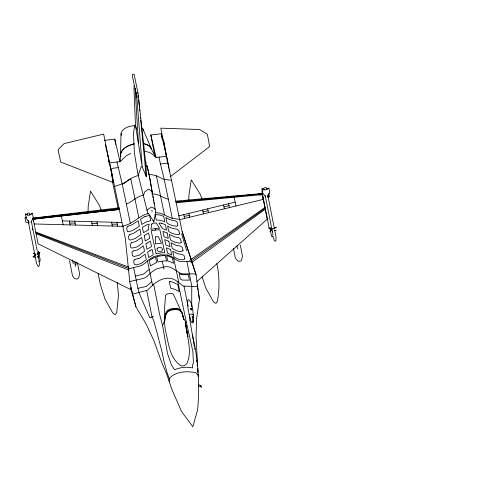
<?xml version="1.0" encoding="UTF-8"?>
<svg xmlns="http://www.w3.org/2000/svg" width="501" height="501" viewBox="0 0 501 501"><rect width="100%" height="100%" fill="white"/><g stroke="black" fill="none" stroke-linecap="round" stroke-linejoin="round"><path stroke-width="0.75" d="M191.701 307.019L191.77 286.221L186.936 261.603M131.087 287.555L131.062 289.716L38.051 243.774L34.838 227.254M120.885 156.656L120.547 154.321L121.029 133.654A11.379 6.507 -11.2 0 1 135.683 125.751M186.685 331.148C188.47 341.726 191.651 353.355 186.879 363.563L184.681 365.592L181.519 365.955C169.338 359.085 168.468 342.039 165.343 329.84C163.483 318.348 164.685 306.681 165.587 295.152L167.409 293.855L171.718 293.361L173.396 294.25L179.809 308.384M189.973 316.795L189.835 319.889L194.332 346.448M198.196 376.646L198.29 375.205L195.572 372.644C186.835 370.928 175.738 371.335 169.413 378.311L169.169 381.486M38.352 253.061L38.489 251.289L40.111 259.512L39.974 261.284L38.759 261.409M176.233 202.761L262.336 194.588L259.249 194.964M266.35 188.608L265.893 187.662L264.979 187.574L263.501 188.357L263.958 189.297M120.766 153.181L120.046 161.648L109.644 162.85L105.404 144.645M134.6 125.588L133.466 133.717L134.368 152.811L137.806 173.521L147.757 213.207L149.724 215.161L153.794 222.037L155.705 212.067L149.022 174.097L147.181 166.175L146.079 166.301L145.541 164.215M193.636 319.713L193.267 322.613L192.19 322.92L191.338 322.105L190.142 318.918L188.082 309.336L187.524 302.422L187.963 300.055L188.802 299.51C193.198 303.925 192.685 311.509 193.536 317.377M75.983 264.935L75.952 261.898M154.822 156.199L150.832 134.982L161.234 133.78L166.514 156.268L182.164 231.719L196.098 274.98L199.448 299.454L196.605 318.417L196.054 336.052L197.601 366.037M164.516 322.431L165.725 315.135L167.528 311.929L170.86 310.106L176.646 309.436L180.084 310.476L182.145 313.238L183.898 319.463L182.64 314.947M193.455 315.574C193.524 313.52 190.18 313.958 189.027 314.891M164.265 320.208L165.524 313.582L167.315 310.607L170.603 308.898L176.314 308.234L179.684 309.18L181.669 311.716L183.779 318.98L186.472 322.732L192.904 351.715L193.392 362.824L192.76 364.377L192.472 367.916C186.485 366.594 180.166 367.321 174.567 369.776L171.467 365.016L167.497 353.543L162.512 325.218L159.738 314.841L153.644 284.199C158.379 280.466 164.228 277.435 170.415 278.368C175.807 279.026 179.12 283.372 183.391 286.077L197.682 286.566M120.547 154.321C121.818 148.133 128.532 145.115 134.143 143.937M138.195 175.337L141.088 166.877L142.19 166.752L146.261 176.671L146.079 166.301L138.013 92.967L134.061 74.173L132.54 74.348L132.421 76.208L136.873 97.463L142.19 166.752L135.458 125.162L133.942 87.738M143.349 195.778L144.689 191.908L148.415 189.14L151.822 191.144L152.648 194.72M147.056 210.433L147.269 209.819L151.352 207.095L154.176 208.353L155.254 209.506M37.882 256.712L39.823 252.517L36.999 254.126M162.512 325.218C165.606 321.041 164.165 315.329 167.422 311.271C171.066 308.873 175.801 308.171 179.884 309.825L181.907 312.474L182.395 314.177M31.043 222.043L33.248 217.697L32.383 213.32L29.077 215.267M267.559 196.668L269.763 192.315L268.905 187.944L265.593 189.885M149.198 269.482L143.518 274.097L135.395 276.089M153.644 284.199L147.313 290.261L132.734 294.1M151.772 281.625L146.411 286.422L137.932 288.307M196.78 281.65L267.208 219.2L262.117 193.53L263.72 201.916M170.309 176.69L209.656 146.542L207.364 134.287L199.661 129.521L160.796 128.156L163.526 141.758L163.764 141.276L168.868 168.217M191.125 262.987L265.33 209.167M265.142 208.259L190.643 261.384M189.591 260.439L264.985 207.483M270.928 230.523L269.832 231.481M273.527 228.775L276.314 227.16L273.721 228.901M29.064 223.058L25.914 222.269L25.05 217.897L26.29 217.065M26.503 217.177L25.05 217.897M272.575 231.562L269.839 227.849L272.45 228.894M29.233 222.2L26.265 218.386L25.401 214.008L28.451 215.292M29.91 214.96L32.383 213.32M265.743 196.893L262.774 193.079L261.91 188.702L264.966 189.985M266.426 189.585L268.285 188.351M37.206 254.239L39.823 252.517M269.262 196.348L268.924 193.273M35.208 255.31L33.01 256.744L35.872 257.714M33.223 256.85L35.421 255.416M267.578 197.444L269.494 196.192M130.767 153.419L126.321 155.798L120.046 161.648L114.767 139.153L104.365 140.361M111.003 169.257L112.994 168.236L118.33 167.61M260.282 194.783L262.192 193.893M122.776 226.001C132.752 224.392 138.984 215.518 148.597 213.426M128.438 268.912L141.514 265.561L145.415 262.875L148.64 259.819L153.895 256.543L160.821 254.846L167.628 254.953L172.526 257.051L175.394 259.399L178.995 261.215L181.669 261.654L191.827 261.56M126.384 204.139C132.383 201.665 136.867 196.217 143.518 195.183M114.66 186.435L122.62 183.698C128.093 181.218 132.546 176.252 138.877 175.525M192.891 317.446C190.919 325.274 195.346 321.517 192.541 316.338A0.72 0.413 -11.2 0 0 192.002 316.35M224.367 208.811L223.978 206.932L229.032 205.654L228.6 203.744M178.644 215.881L235.188 202.141L233.917 196.029L234.174 197.356M179.408 219.732L263.319 199.373M129.734 281.562L143.223 278.45C146.561 277.548 148.935 274.542 151.365 272.25L156.644 268.843L163.395 267.139M203.45 213.889L203.037 211.898L208.109 210.739L207.683 208.823M184.606 218.467L184.199 216.476L189.272 215.317L188.839 213.401M33.573 221.336L32.96 218.11L119.175 207.783M138.013 92.967L136.472 93.148L136.873 97.463L135.827 91.314M166.514 156.268L156.112 157.477L153.481 155.216A17.36 9.976 -11.8 0 0 144.219 151.327M35.233 218.937L33.172 219.169L119.395 209.443L35.233 218.937L32.966 218.148M163.539 267.121C171.292 264.528 176.033 272.375 182.483 273.903L195.753 273.903M119.244 208.698L33.022 218.423L119.238 208.773M158.986 157.145L160.439 163.965L167.979 163.144M171.618 180.272L163.52 179.252L156.544 175.864L151.552 174.599L148.678 174.498M263.075 190.944L261.854 191.069L268.868 226.584L268.73 228.356L269.945 228.231L271.567 236.453L272.788 236.322M151.941 316.695L153.469 316.532M175.776 201.12L262.123 193.555M91.583 221.667L91.946 223.584L97.307 223.665L97.72 225.657M111.579 222.212L111.948 224.129L117.303 224.21L117.716 226.201M61.36 216.088L61.122 214.754L62.381 220.866L121.63 222.482M34.156 223.953L123.327 226.352M151.784 194.112C158.034 193.248 162.706 197.926 168.367 199.285M69.376 221.06L69.739 222.983L75.125 223.17L75.513 225.049M155.654 212.668L160.339 213.157L171.117 218.073L179.64 219.4M191.72 308.741L190.743 308.528M190.962 309.831L191.914 310.019M190.912 309.512L191.87 309.706M190.8 308.848L191.764 309.054M190.856 309.186L191.82 309.386M190.687 308.203L191.67 308.434M198.96 384.912L200.876 385.432L201.245 387.298L200.901 386.227L198.54 386.146L198.321 384.737M144.526 143.881L147.638 145.014L149.956 146.674L151.34 148.747L143.198 129.64M35.822 232.063L128.882 267.177M129.026 268.592L35.984 232.84M36.172 233.748L129.195 270.233M113.37 182.602L60.652 162.011L58.085 149.786L64.115 143.599L103.657 134.086L113.37 182.602L111.955 176.427M274.88 230.122L276.082 230.717L274.648 230.278M269.839 227.849L272.218 229.051M261.91 188.702L264.165 189.854M25.401 214.008L27.655 215.161M35.922 254.232L33.348 253.168L35.703 254.402M27.367 214.653L26.91 213.708L28.432 212.925L29.803 213.407L30.104 214.935M130.536 287.95L135.94 306.8L146.242 324.241L153.97 340.924L162.036 363.25L166.752 374.209L171.812 389.233L181.45 411.308L192.854 426.827L197.682 409.43L197.801 407.576C199.943 382.939 198.02 358.165 192.284 334.117M202.078 199.122L200.112 194.075L191.25 179.853L188.902 195.24L188.827 200.475M101.346 210.37L99.38 205.322L90.518 191.1L88.17 206.481L88.095 211.723M180.072 309.073L180.867 311.127M182.727 315.924L183.523 317.978M169.369 378.969L166.896 372.049L163.783 360.67L162.286 352.961L156.256 329.689L153.769 320.828L152.028 316.976M182.164 231.719L196.098 274.98M202.191 276.84L205.748 287.994L213.464 301.771L215.95 303.431L217.421 301.364C219.563 288.839 219.563 276.032 216.87 263.595M181.638 233.936L186.716 250.869M145.591 161.147L146.217 163.389M146.73 165.205L149.022 174.097M135.458 125.162L136.497 129.177M135.94 306.8L129.847 282.645L125.294 238.294L109.644 162.85M138.051 95.866L138.408 97.288L138.088 95.772M160.439 163.965L164.196 179.201M164.228 179.345L172.294 218.267M150.832 134.982L156.112 157.477L151.64 149.611A15.869 9.118 -11.8 0 0 143.743 143.724M155.272 228.487L155.636 230.009M116.99 161.998L122.175 183.848M177.774 281.405L186.472 322.732M156.368 175.82L164.453 214.729M163.99 269.143L162.249 261.115M111.485 174.348L111.798 175.732M223.54 204.972L223.978 206.932M202.623 210.057L203.037 211.898M183.779 214.628L184.199 216.476M72.438 259.919L73.265 263.726M178.776 282.577L173.653 258.053M152.561 285.288L147.432 260.852M118.023 207.796L112.5 181.876M153.506 220.384L153.826 221.88M111.197 170.353L112.456 176.208M235.188 202.141L235.984 205.986M229.032 205.654L229.427 207.577M208.109 210.739L208.51 212.662M189.272 215.317L189.672 217.24M138.852 217.722L130.93 179.471C130.298 176.753 124.643 184.65 122.213 184.011L130.31 223.114M111.948 224.129L112.343 226.051M91.946 223.584L92.347 225.506M69.739 222.983L70.14 224.905M62.381 220.866L63.176 224.711M265.549 211.428L265.467 211.021M133.623 267.534L138.733 292.258L149.724 317.697L152.072 316.964L146.655 290.417M33.028 218.474L34.701 226.59M184.005 286.096L188.05 306.111M106.087 148.29L106.387 149.761M107.414 154.803L107.709 156.262M108.454 159.925L109.199 163.583M98.133 273.646L100.275 284.368L105.06 299.235L112.781 313.012L115.217 314.672L116.739 312.605L118.461 295.289L117.328 282.451M240.28 245.07L242.484 256.174L241.495 260.376L240.687 261.077L238.213 261.334L235.376 258.215L233.466 248.596M77.423 262.768L79.628 273.872L78.638 278.068L76.521 279.157L74.655 278.481L72.52 275.913L69.501 260.695M266.394 188.057L266.695 189.585M267.747 194.92L274.398 228.681M274.692 230.178L276.02 236.917L275.932 240.273L275.312 241.294L274.285 240.442L272.644 235.52M265.198 195.421L272.926 234.556M192.541 316.338L192.735 317.327M186.103 328.193L186.397 329.671M31.457 221.799L36.266 246.216M36.416 246.98L37.18 250.863M37.362 251.784L37.807 254.032M38.101 255.529C38.333 259.055 40.725 263.269 38.765 266.638L37.694 265.793L36.492 263.119L28.069 220.365M32.246 228.406L32.546 229.94M37.813 256.618L38.082 257.984M264.384 205.36L264.653 206.781M264.885 207.984L265.173 209.499M185.276 322.287L187.875 336.653L185.276 322.287L187.48 334.255M116.952 222.356L117.303 224.21M96.956 221.811L97.307 223.665M74.749 221.204L75.125 223.17M161.234 133.78L162.349 139.773M114.767 139.153L115.744 144.394M163.389 140.08L166.432 156.894M167.083 160.489L167.334 161.879M149.198 174.862L152.317 192.49M152.993 196.317L153.262 197.851M153.538 199.385L153.807 200.92M154.076 202.448L154.352 203.982M169.125 169.745L169.388 171.273M135.308 88.239L135.564 89.779M194.582 347.963L194.833 349.479M151.878 210.326L152.079 211.541M197.125 284.812L197.363 286.303M197.601 287.799L197.945 289.985M198.177 291.444L199.448 299.454M197.125 364.139L197.338 365.63M196.605 360.557L196.805 361.954M121.029 133.654L121.273 135.339M237.073 245.878L237.418 248.859M74.837 261.998L75.357 266.476M138.702 100.018L139.51 107.909M139.698 109.825L139.792 110.771M140.43 117.309L140.524 118.249M140.712 120.165L146.261 176.671M197.77 368.611L197.995 372.162M198.127 374.178L198.239 375.969M135.182 88.971L138.414 143.418M197.638 370.64L197.726 372.187M133.867 85.859L133.892 86.479M120.572 156.099A15.869 9.118 -11.8 0 1 134.262 143.925M192.753 316.882A0.72 0.413 -11.2 0 1 192.121 317.152M192.678 316.388A0.72 0.413 -11.2 0 1 192.785 316.463M142.246 128.143A11.379 6.507 -11.2 0 1 143.486 130.748M155.698 236.873L155.379 243.887L161.504 243.229L158.322 236.572L155.698 236.873M176.083 202.016L262.173 193.837L176.083 202.016M148.171 229.364L148.027 230.122L143.493 232.683L142.359 227.322L146.806 224.805L149.179 224.135L148.171 229.364M151.759 224.605L150.857 229.308L157.671 228.205L159.575 228.331L156.199 222.926L151.997 223.415L151.759 224.605M157.082 248.834C156.143 252.034 161.961 252.93 162.562 249.88A2.68 1.898 30.7 0 0 161.923 248.164C160.602 246.849 157.871 247.024 157.082 248.834M127.887 226.302L126.634 228.099L127.317 231.418L129.014 231.794L133.279 230.178L139.309 226.214L138.182 220.747L132.076 224.742L127.887 226.302M129.615 234.744L128.369 236.535L129.058 239.703L130.761 240.029L135.176 238.526L141.044 234.581L139.917 229.145L133.924 233.084L129.615 234.744M131.375 242.81L130.128 244.538L130.824 247.682L132.521 248.045L137.136 246.893L142.785 242.897L141.651 237.48L135.865 241.444L131.375 242.81M133.128 250.982L131.895 252.567L132.577 255.879L134.255 256.468L139.103 255.253L144.526 251.22L143.392 245.803L137.825 249.811L133.128 250.982M134.857 259.405L133.623 260.99L134.306 264.303L135.984 264.891L141.063 263.62L146.254 259.668L145.133 254.164L139.785 258.172L134.857 259.405M183.034 250.682C179.915 253.199 175.1 250.062 172.187 248.283L171.06 242.797L176.164 245.365L180.654 246.104L182.345 247.481L183.034 250.682M184.794 258.81L183.535 259.743L181.7 259.762L178.644 259.261L175.031 257.464L173.916 256.706L172.789 251.22L177.667 253.782L182.395 254.452L184.099 255.61L184.794 258.81M144.219 235.483L145.234 240.968L149.774 238.332L148.64 232.984L144.219 235.483M147.025 243.104L145.841 243.868L146.975 249.279L151.521 246.548L150.388 241.2L147.025 243.104M149.83 250.719L147.582 252.172L148.716 257.583L153.268 254.765L152.135 249.417L149.83 250.719M152.63 258.341L149.323 260.482L150.457 265.887L156.65 262.392L155.51 257.051L152.63 258.341M179.565 233.973L178.325 234.7C174.974 234.249 171.43 233.604 168.724 231.431L167.597 225.932C170.296 228.099 173.853 228.744 177.197 229.207L178.882 230.648L179.565 233.973M181.293 242.428L180.053 243.154L175.638 242.428L171.881 240.831L170.453 239.854L169.325 234.368L174.661 236.948L178.926 237.649L180.61 239.102L181.293 242.428M177.83 225.563L176.59 226.277C173.24 225.832 169.701 225.137 166.996 222.976L165.869 217.459C168.58 219.62 172.094 220.396 175.463 220.816L177.147 222.262L177.83 225.563M144.946 216.607L140.612 219.05L141.745 224.442L146.16 221.943L150.707 220.665L149.567 215.324L144.946 216.607M156.412 253.706L156.112 253.807L151.183 230.829L157.99 229.734L159.9 229.859L164.823 252.886L162.781 252.692L156.412 253.706M157.345 256.462L156.719 256.662L157.859 262.004L164.485 260.852L166.576 261.052L165.436 255.735L163.376 255.541L157.345 256.462M181.719 274.686L179.145 273.402L180.241 278.907L182.345 280.097L189.416 280.165L188.313 274.686L181.719 274.686M155.867 214.71L155.122 214.691L156.262 220.033L160.596 220.271L164.791 221.743L163.664 216.3L159.537 214.916L155.867 214.71M161.165 223.139L158.961 223.014L162.324 228.512L166.532 230.078L165.399 224.661L161.165 223.139M167.822 255.911L166.608 255.842L167.747 261.165L168.906 261.246L173.496 263.294L172.363 257.883L167.822 255.911M170.44 281.618L169.232 281.499L170.772 288.307L174.811 289.302L179.264 291.544L177.749 284.468L173.327 282.326L170.44 281.618M167.14 232.971L162.931 231.387L164.071 236.741L168.273 238.382L167.14 232.971M168.881 241.275L164.679 239.616L165.818 244.97L170.014 246.686L168.881 241.275M170.622 249.579L166.426 247.845L167.566 253.199L171.755 254.99L170.622 249.579"/></g></svg>
